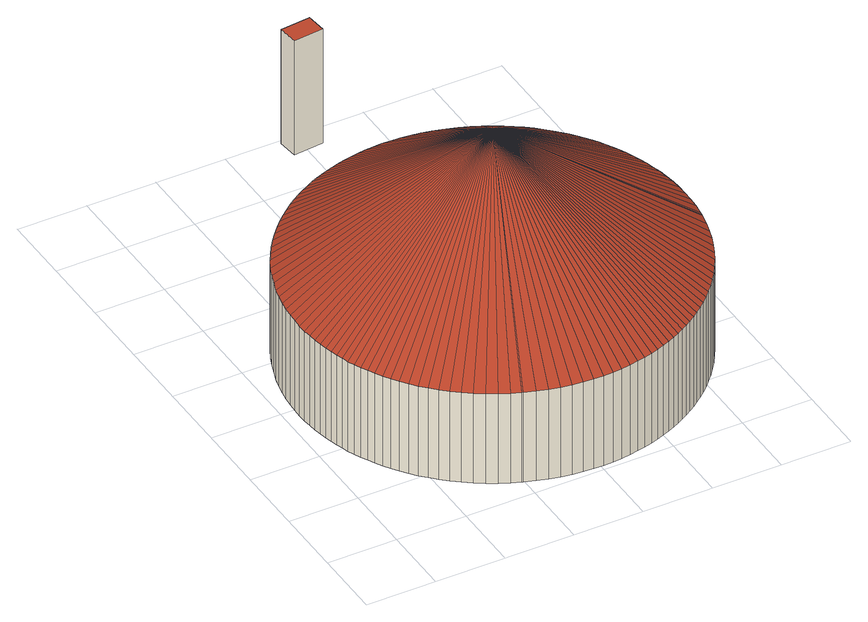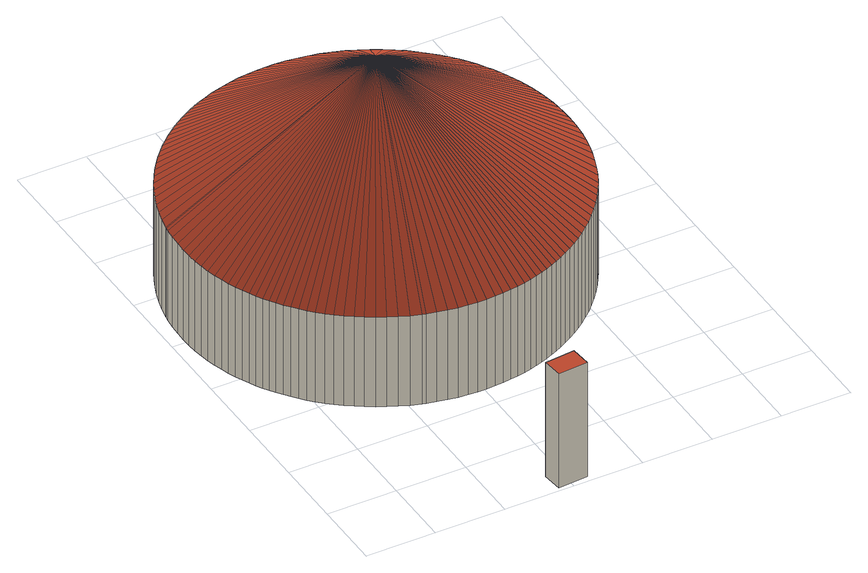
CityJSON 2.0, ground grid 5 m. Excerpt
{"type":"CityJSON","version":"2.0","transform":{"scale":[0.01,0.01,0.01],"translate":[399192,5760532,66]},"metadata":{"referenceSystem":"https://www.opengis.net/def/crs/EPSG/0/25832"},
"CityObjects":{
"building1":{"type":"Building","attributes":{"Gemeindeschluessel":"05515000","Geometrietyp2DReferenz":"3000","function":"51002_1215","roofType":"3500","measuredHeight":17.28},"geometry":[{"type":"Solid","lod":"2","boundaries":[[[[0,1,2,3]],[[4,5,1,0]],[[6,7,5,4]],[[8,9,7,6]],[[10,11,9,8]],[[12,13,11,10]],[[14,15,13,12]],[[16,17,15,14]],[[18,19,17,16]],[[20,21,19,18]],[[22,23,21,20]],[[24,25,23,22]],[[26,27,25,24]],[[28,29,27,26]],[[30,31,29,28]],[[32,33,31,30]],[[34,35,33,32]],[[36,37,35,34]],[[38,39,37,36]],[[40,41,39,38]],[[42,43,41,40]],[[44,45,43,42]],[[46,47,45,44]],[[48,49,47,46]],[[50,51,49,48]],[[52,53,51,50]],[[54,55,53,52]],[[56,57,55,54]],[[58,59,57,56]],[[60,61,59,58]],[[62,63,61,60]],[[64,65,63,62]],[[66,67,65,64]],[[68,69,67,66]],[[70,71,69,68]],[[72,73,71,70]],[[74,75,73,72]],[[76,77,75,74]],[[78,79,77,76]],[[80,81,79,78]],[[82,83,81,80]],[[84,85,83,82]],[[86,87,85,84]],[[88,89,87,86]],[[90,91,89,88]],[[92,93,91,90]],[[94,95,93,92]],[[96,97,95,94]],[[98,99,97,96]],[[100,101,99,98]],[[102,103,101,100]],[[104,105,103,102]],[[106,107,105,104]],[[108,109,107,106]],[[110,111,109,108]],[[112,113,111,110]],[[114,115,113,112]],[[116,117,115,114]],[[118,119,117,116]],[[120,121,119,118]],[[122,123,121,120]],[[124,125,123,122]],[[126,127,125,124]],[[128,129,127,126]],[[130,131,129,128]],[[132,133,131,130]],[[134,135,133,132]],[[136,137,135,134]],[[138,139,137,136]],[[140,141,139,138]],[[142,143,141,140]],[[144,145,143,142]],[[146,147,145,144]],[[148,149,147,146]],[[150,151,149,148]],[[152,153,151,150]],[[154,155,153,152]],[[156,157,155,154]],[[158,159,157,156]],[[160,161,159,158]],[[162,163,161,160]],[[164,165,163,162]],[[166,167,165,164]],[[168,169,167,166]],[[170,171,169,168]],[[172,173,171,170]],[[174,175,173,172]],[[176,177,175,174]],[[178,179,177,176]],[[180,181,179,178]],[[182,183,181,180]],[[184,185,183,182]],[[186,187,185,184]],[[188,189,187,186]],[[190,191,189,188]],[[192,193,191,190]],[[194,195,193,192]],[[196,197,195,194]],[[198,199,197,196]],[[200,201,199,198]],[[202,203,201,200]],[[204,205,203,202]],[[206,207,205,204]],[[208,209,207,206]],[[210,211,209,208]],[[212,213,211,210]],[[214,215,213,212]],[[216,217,215,214]],[[218,219,217,216]],[[220,221,219,218]],[[222,223,221,220]],[[224,225,223,222]],[[226,227,225,224]],[[228,229,227,226]],[[230,231,229,228]],[[232,233,231,230]],[[234,235,233,232]],[[236,237,235,234]],[[238,239,237,236]],[[240,241,239,238]],[[242,243,241,240]],[[244,245,243,242]],[[246,247,245,244]],[[248,249,247,246]],[[250,251,249,248]],[[252,253,251,250]],[[254,255,253,252]],[[256,257,255,254]],[[258,259,257,256]],[[260,261,259,258]],[[262,263,261,260]],[[264,265,263,262]],[[266,267,265,264]],[[268,269,267,266]],[[270,271,269,268]],[[272,273,271,270]],[[274,275,273,272]],[[276,277,275,274]],[[278,279,277,276]],[[280,281,279,278]],[[282,283,281,280]],[[3,2,283,282]],[[3,284,0]],[[0,284,4]],[[4,284,6]],[[6,284,8]],[[8,284,10]],[[10,284,12]],[[12,284,14]],[[14,284,16]],[[16,284,18]],[[18,284,20]],[[20,284,22]],[[22,284,24]],[[24,284,26]],[[26,284,28]],[[28,284,30]],[[30,284,32]],[[32,284,34]],[[34,284,36]],[[36,284,38]],[[38,284,40]],[[40,284,42]],[[42,284,44]],[[44,284,46]],[[46,284,48]],[[48,284,50]],[[50,284,52]],[[52,284,54]],[[54,284,56]],[[56,284,58]],[[58,284,60]],[[60,284,62]],[[62,284,64]],[[64,284,66]],[[66,284,68]],[[68,284,70]],[[70,284,72]],[[72,284,74]],[[74,284,76]],[[76,284,78]],[[78,284,80]],[[80,284,82]],[[82,284,84]],[[84,284,86]],[[86,284,88]],[[88,284,90]],[[90,284,92]],[[92,284,94]],[[94,284,96]],[[96,284,98]],[[98,284,100]],[[100,284,102]],[[102,284,104]],[[104,284,106]],[[106,284,108]],[[108,284,110]],[[110,284,112]],[[112,284,114]],[[114,284,116]],[[116,284,118]],[[118,284,120]],[[120,284,122]],[[122,284,124]],[[124,284,126]],[[126,284,128]],[[128,284,130]],[[130,284,132]],[[132,284,134]],[[134,284,136]],[[136,284,138]],[[138,284,140]],[[140,284,142]],[[142,284,144]],[[144,284,146]],[[146,284,148]],[[148,284,150]],[[150,284,152]],[[152,284,154]],[[154,284,156]],[[156,284,158]],[[158,284,160]],[[160,284,162]],[[162,284,164]],[[164,284,166]],[[166,284,168]],[[168,284,170]],[[170,284,172]],[[172,284,174]],[[174,284,176]],[[176,284,178]],[[178,284,180]],[[180,284,182]],[[182,284,184]],[[184,284,186]],[[186,284,188]],[[188,284,190]],[[190,284,192]],[[192,284,194]],[[194,284,196]],[[196,284,198]],[[198,284,200]],[[200,284,202]],[[202,284,204]],[[204,284,206]],[[206,284,208]],[[208,284,210]],[[210,284,212]],[[212,284,214]],[[214,284,216]],[[216,284,218]],[[218,284,220]],[[220,284,222]],[[222,284,224]],[[224,284,226]],[[226,284,228]],[[228,284,230]],[[230,284,232]],[[232,284,234]],[[234,284,236]],[[236,284,238]],[[238,284,240]],[[240,284,242]],[[242,284,244]],[[244,284,246]],[[246,284,248]],[[248,284,250]],[[250,284,252]],[[252,284,254]],[[254,284,256]],[[256,284,258]],[[258,284,260]],[[260,284,262]],[[262,284,264]],[[264,284,266]],[[266,284,268]],[[268,284,270]],[[270,284,272]],[[272,284,274]],[[274,284,276]],[[276,284,278]],[[278,284,280]],[[280,284,282]],[[282,284,3]],[[1,5,7,9,11,13,15,17,19,21,23,25,27,29,31,33,35,37,39,41,43,45,47,49,51,53,55,57,59,61,63,65,67,69,71,73,75,77,79,81,83,85,87,89,91,93,95,97,99,101,103,105,107,109,111,113,115,117,119,121,123,125,127,129,131,133,135,137,139,141,143,145,147,149,151,153,155,157,159,161,163,165,167,169,171,173,175,177,179,181,183,185,187,189,191,193,195,197,199,201,203,205,207,209,211,213,215,217,219,221,223,225,227,229,231,233,235,237,239,241,243,245,247,249,251,253,255,257,259,261,263,265,267,269,271,273,275,277,279,281,283,2]]]],"semantics":{"surfaces":[{"type":"WallSurface"},{"type":"RoofSurface"},{"type":"GroundSurface"}],"values":[[0,0,0,0,0,0,0,0,0,0,0,0,0,0,0,0,0,0,0,0,0,0,0,0,0,0,0,0,0,0,0,0,0,0,0,0,0,0,0,0,0,0,0,0,0,0,0,0,0,0,0,0,0,0,0,0,0,0,0,0,0,0,0,0,0,0,0,0,0,0,0,0,0,0,0,0,0,0,0,0,0,0,0,0,0,0,0,0,0,0,0,0,0,0,0,0,0,0,0,0,0,0,0,0,0,0,0,0,0,0,0,0,0,0,0,0,0,0,0,0,0,0,0,0,0,0,0,0,0,0,0,0,0,0,0,0,0,0,0,0,0,0,1,1,1,1,1,1,1,1,1,1,1,1,1,1,1,1,1,1,1,1,1,1,1,1,1,1,1,1,1,1,1,1,1,1,1,1,1,1,1,1,1,1,1,1,1,1,1,1,1,1,1,1,1,1,1,1,1,1,1,1,1,1,1,1,1,1,1,1,1,1,1,1,1,1,1,1,1,1,1,1,1,1,1,1,1,1,1,1,1,1,1,1,1,1,1,1,1,1,1,1,1,1,1,1,1,1,1,1,1,1,1,1,1,1,1,1,1,1,1,1,1,1,1,1,1,1,1,1,1,1,1,1,1,1,1,1,1,1,1,1,1,1,2]]}}]},
"building2":{"type":"Building","attributes":{"Gemeindeschluessel":"05515000","Geometrietyp2DReferenz":"3000","function":"51002_1215","roofType":"1000","measuredHeight":9},"geometry":[{"type":"Solid","lod":"2","boundaries":[[[[285,286,287,288]],[[289,290,286,285]],[[291,292,290,289]],[[288,287,292,291]],[[289,285,288,291]],[[286,290,292,287]]]],"semantics":{"surfaces":[{"type":"WallSurface"},{"type":"RoofSurface"},{"type":"GroundSurface"}],"values":[[0,0,0,0,1,2]]}}]}
},
"vertices":[
[387,2295,781],[387,2295,74],[344,2236,74],[344,2236,781],[432,2350,781],[432,2350,74],[478,2402,781],[478,2402,74],[525,2450,781],[525,2450,74],[572,2493,781],[572,2493,74],[620,2534,781],[620,2534,74],[668,2571,781],[668,2571,74],[716,2605,781],[716,2605,74],[764,2636,781],[764,2636,74],[812,2664,781],[812,2664,74],[859,2689,781],[859,2689,74],[905,2712,781],[905,2712,74],[950,2732,781],[950,2732,74],[995,2750,781],[995,2750,74],[1040,2767,781],[1040,2767,74],[1088,2783,781],[1088,2783,74],[1137,2797,781],[1137,2797,74],[1189,2810,781],[1189,2810,74],[1243,2821,781],[1243,2821,74],[1299,2830,781],[1299,2830,74],[1357,2837,781],[1357,2837,74],[1418,2842,781],[1418,2842,74],[1481,2845,781],[1481,2845,74],[1546,2844,781],[1546,2844,74],[1612,2840,781],[1612,2840,74],[1681,2833,781],[1681,2833,74],[1751,2822,781],[1751,2822,74],[1822,2807,781],[1822,2807,74],[1887,2790,781],[1887,2790,74],[1913,2782,781],[1913,2782,74],[1986,2758,781],[1986,2758,74],[2056,2729,781],[2056,2729,74],[2122,2699,781],[2122,2699,74],[2185,2666,781],[2185,2666,74],[2245,2630,781],[2245,2630,74],[2300,2594,781],[2300,2594,74],[2353,2555,781],[2353,2555,74],[2402,2516,781],[2402,2516,74],[2447,2476,781],[2447,2476,74],[2490,2435,781],[2490,2435,74],[2529,2394,781],[2529,2394,74],[2566,2353,781],[2566,2353,74],[2600,2312,781],[2600,2312,74],[2631,2271,781],[2631,2271,74],[2660,2230,781],[2660,2230,74],[2686,2190,781],[2686,2190,74],[2711,2149,781],[2711,2149,74],[2735,2105,781],[2735,2105,74],[2759,2059,781],[2759,2059,74],[2781,2011,781],[2781,2011,74],[2803,1960,781],[2803,1960,74],[2823,1907,781],[2823,1907,74],[2841,1851,781],[2841,1851,74],[2857,1792,781],[2857,1792,74],[2872,1731,781],[2872,1731,74],[2883,1667,781],[2883,1667,74],[2893,1601,781],[2893,1601,74],[2899,1532,781],[2899,1532,74],[2901,1461,781],[2901,1461,74],[2900,1388,781],[2900,1388,74],[2896,1313,781],[2896,1313,74],[2886,1237,781],[2886,1237,74],[2882,1210,781],[2882,1210,74],[2880,1200,781],[2880,1200,74],[2863,1118,781],[2863,1118,74],[2842,1040,781],[2842,1040,74],[2817,965,781],[2817,965,74],[2789,893,781],[2789,893,74],[2758,825,781],[2758,825,74],[2724,760,781],[2724,760,74],[2687,699,781],[2687,699,74],[2649,641,781],[2649,641,74],[2610,587,781],[2610,587,74],[2569,537,781],[2569,537,74],[2527,490,781],[2527,490,74],[2485,446,781],[2485,446,74],[2442,406,781],[2442,406,74],[2399,368,781],[2399,368,74],[2356,334,781],[2356,334,74],[2314,302,781],[2314,302,74],[2271,273,781],[2271,273,74],[2229,246,781],[2229,246,74],[2187,222,781],[2187,222,74],[2145,199,781],[2145,199,74],[2100,177,781],[2100,177,74],[2053,156,781],[2053,156,74],[2004,136,781],[2004,136,74],[1952,117,781],[1952,117,74],[1898,100,781],[1898,100,74],[1841,84,781],[1841,84,74],[1782,71,781],[1782,71,74],[1720,59,781],[1720,59,74],[1656,50,781],[1656,50,74],[1589,45,781],[1589,45,74],[1520,42,781],[1520,42,74],[1449,43,781],[1449,43,74],[1376,47,781],[1376,47,74],[1302,56,781],[1302,56,74],[1226,69,781],[1226,69,74],[1148,87,781],[1148,87,74],[1071,109,781],[1071,109,74],[992,137,781],[992,137,74],[983,141,781],[983,141,74],[920,168,781],[920,168,74],[847,203,781],[847,203,74],[778,242,781],[778,242,74],[713,284,781],[713,284,74],[652,328,781],[652,328,74],[595,374,781],[595,374,74],[542,421,781],[542,421,74],[492,469,781],[492,469,74],[447,518,781],[447,518,74],[405,568,781],[405,568,74],[367,618,781],[367,618,74],[333,668,781],[333,668,74],[301,718,781],[301,718,74],[273,767,781],[273,767,74],[247,816,781],[247,816,74],[224,864,781],[224,864,74],[204,911,781],[204,911,74],[185,958,781],[185,958,74],[170,1003,781],[170,1003,74],[155,1049,781],[155,1049,74],[142,1097,781],[142,1097,74],[130,1147,781],[130,1147,74],[120,1199,781],[120,1199,74],[111,1254,781],[111,1254,74],[105,1310,781],[105,1310,74],[101,1369,781],[101,1369,74],[99,1430,781],[99,1430,74],[99,1493,781],[99,1493,74],[103,1557,781],[103,1557,74],[110,1624,781],[110,1624,74],[121,1692,781],[121,1692,74],[135,1762,781],[135,1762,74],[154,1832,781],[154,1832,74],[177,1904,781],[177,1904,74],[204,1976,781],[204,1976,74],[236,2049,781],[236,2049,74],[273,2121,781],[273,2121,74],[308,2180,781],[308,2180,74],[1513,1459,1802],
[1599,3983,984],[1599,3983,84],[1382,3962,84],[1382,3962,984],[1614,3835,984],[1614,3835,84],[1396,3814,984],[1396,3814,84]
]}
